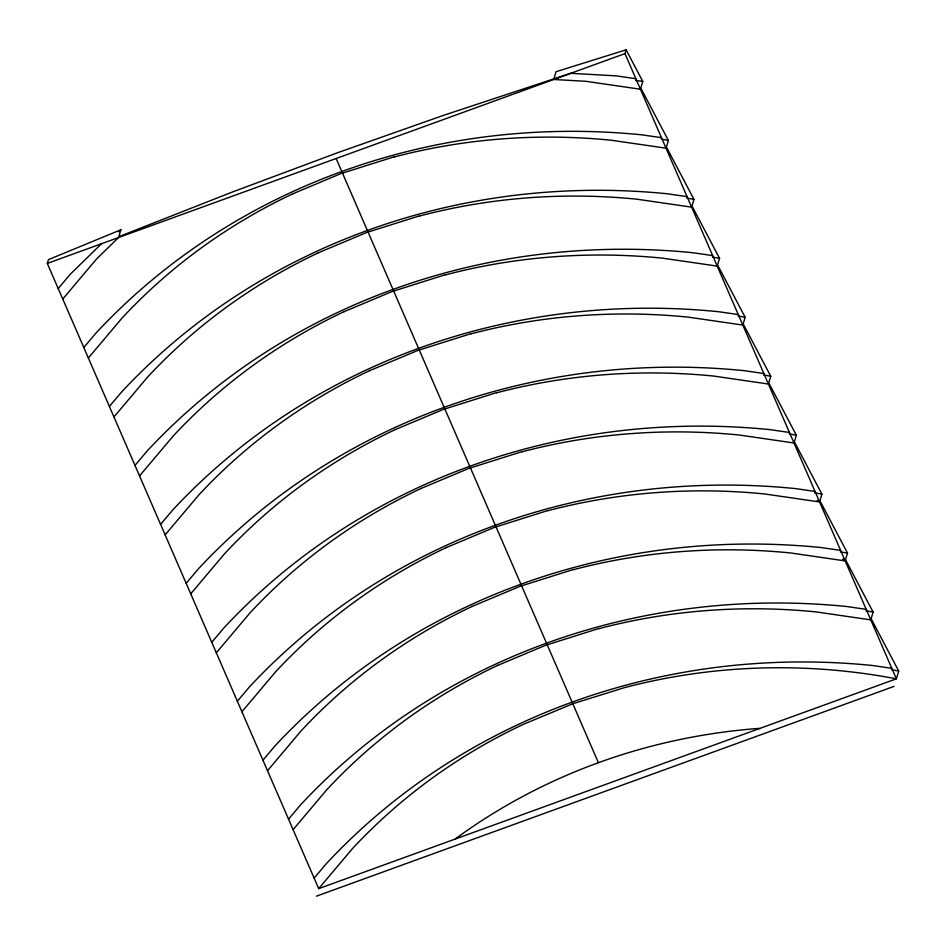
<?xml version="1.0" encoding="UTF-8"?>
<svg xmlns="http://www.w3.org/2000/svg" width="946" height="946" viewBox="0 0 946 946"><rect width="100%" height="100%" fill="white"/><g stroke="black" fill="none" stroke-linecap="round" stroke-linejoin="round"><path stroke-width="1.42" d="M640.454 89.231L585.846 81.297L553.706 79.488L556.035 71.719L626.11 49.819L642.783 81.474L640.797 88.061L668.373 140.434L666.398 147.02L693.962 199.393L691.987 205.98L719.551 258.353L717.576 264.939L745.152 317.3L743.166 323.899L770.742 376.26L768.767 382.858L796.331 435.219L794.356 441.817L821.92 494.179L819.946 500.777L847.521 553.138L845.535 559.736L873.111 612.097L871.136 618.696L898.7 671.057L896.37 678.826L318.696 888.637L47.3 263.414L48.435 259.63L120.899 229.76L118.569 237.529L96.539 259.003L62.767 299.042M88.356 358.002L122.14 317.962A591.699 555.657 16.7 0 1 292.787 193.812L292.858 193.599M113.958 416.961L147.73 376.922A591.699 555.657 16.7 0 1 318.388 252.771L318.447 252.558M292.787 193.812L342.547 172.917M139.547 475.921L173.319 435.881A591.699 555.657 16.7 0 1 343.977 311.719L344.037 311.518M318.388 252.771L368.136 231.876M342.487 173.118L394.222 156.788M165.136 534.88L198.908 494.841A591.699 555.657 16.7 0 1 369.567 370.678L369.626 370.477M343.977 311.719L393.725 290.836M368.077 232.077L419.811 215.747M190.725 593.84L224.509 553.8A591.699 555.657 16.7 0 1 395.156 429.638L395.227 429.437M369.567 370.678L419.326 349.795M393.666 291.037L445.4 274.707M216.327 652.799L250.099 612.76A591.699 555.657 16.7 0 1 420.757 488.597L420.816 488.396M395.156 429.638L444.916 408.755M419.255 349.996L470.99 333.666M319.039 887.466L318.696 888.637L352.468 848.597A591.699 555.657 16.7 0 1 523.126 724.435L572.815 703.753L624.49 687.624A591.699 555.657 16.7 0 1 896.37 678.826L624.975 53.603L626.11 49.819M241.916 711.759L275.688 671.719A591.699 555.657 16.7 0 1 446.346 547.557L446.406 547.356M420.757 488.597L470.505 467.702M444.857 408.956L496.591 392.625M267.505 770.718L301.277 730.679A591.699 555.657 16.7 0 1 471.936 606.516L471.995 606.315M446.346 547.557L496.094 526.662M470.446 467.915L522.18 451.585M293.094 829.677L326.867 789.638A591.699 555.657 16.7 0 1 497.525 665.476L497.596 665.275M471.936 606.516L521.695 585.621M496.035 526.875L547.769 510.544M497.525 665.476L547.285 644.581M521.624 585.834L573.359 569.492M572.815 703.753L572.117 702.145M547.226 644.794L598.96 628.451M58.203 288.542L70.311 274.186L101.565 243.701M83.804 347.501L95.901 333.146A660.249 620.044 16.7 0 1 641.908 134.84L661.479 137.678M109.393 406.449L121.502 392.105A660.249 620.044 16.7 0 1 667.498 193.8L687.068 196.638M134.982 465.408L147.091 451.065A660.249 620.044 16.7 0 1 693.087 252.759L712.657 255.597M160.572 524.368L172.68 510.024A660.249 620.044 16.7 0 1 718.688 311.719L738.258 314.557M186.173 583.327L198.27 568.984A660.249 620.044 16.7 0 1 744.277 370.666L763.848 373.516M211.762 642.287L223.871 627.943A660.249 620.044 16.7 0 1 769.867 429.626L789.437 432.476M237.351 701.246L249.46 686.902A660.249 620.044 16.7 0 1 795.456 488.585L815.026 491.435M262.941 760.206L275.05 745.85A660.249 620.044 16.7 0 1 821.057 547.545L840.627 550.395M288.542 819.165L300.639 804.81A660.249 620.044 16.7 0 1 846.646 606.504L866.217 609.354M314.131 878.125L326.24 863.769A660.249 620.044 16.7 0 1 872.236 665.464L891.806 668.314M118.806 231.805L120.899 229.76M455.322 839.007L456.977 837.683A591.699 555.657 16.7 0 1 757.545 728.515L759.744 728.444M118.818 236.677L231.959 192.18L337.911 152.613L443.118 115.483L570.71 73.303L616.319 75.881L635.889 78.731M47.3 263.414L624.975 53.603M316.425 896.181L894.1 686.37M553.966 78.636L558.329 78.873M635.594 80.422L642.783 81.474M666.043 148.191L611.435 140.256A591.699 555.657 16.7 0 0 394.151 156.989M691.632 207.15L637.036 199.216A591.699 555.657 16.7 0 0 419.752 215.948M717.222 266.11L662.626 258.175A591.699 555.657 16.7 0 0 445.341 274.908M742.823 325.069L688.215 317.135A591.699 555.657 16.7 0 0 470.931 333.867M768.412 384.029L713.804 376.082A591.699 555.657 16.7 0 0 496.52 392.827M794.001 442.988L739.405 435.042A591.699 555.657 16.7 0 0 522.121 451.786M817.178 500.375L819.946 500.777M819.591 501.948L764.995 494.001A591.699 555.657 16.7 0 0 547.71 510.745M842.78 559.334L845.535 559.736M845.18 560.907L790.584 552.961A591.699 555.657 16.7 0 0 573.3 569.705M870.781 619.867L816.173 611.92A591.699 555.657 16.7 0 0 598.889 628.664M336.137 158.502L598.404 762.713M891.558 669.744A591.699 555.657 16.7 0 1 898.7 671.057M865.968 610.785A591.699 555.657 16.7 0 1 873.111 612.097M840.379 551.825A591.699 555.657 16.7 0 1 847.521 553.138M814.778 492.866A591.699 555.657 16.7 0 1 821.92 494.179M789.189 433.907A591.699 555.657 16.7 0 1 796.331 435.219M763.599 374.947A591.699 555.657 16.7 0 1 770.742 376.26M738.01 315.988A591.699 555.657 16.7 0 1 745.152 317.3M712.421 257.028A591.699 555.657 16.7 0 1 719.551 258.353M686.82 198.069A591.699 555.657 16.7 0 1 693.962 199.393M661.23 139.109A591.699 555.657 16.7 0 1 668.373 140.434"/></g></svg>
